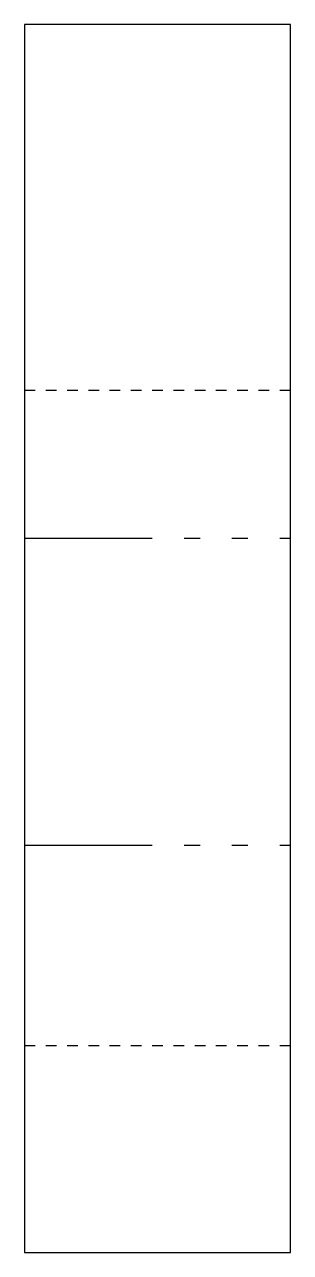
# Model space of a CAD drawing. Header units: millimetres. Extents: x -50 to 0, y -161 to 70.
import ezdxf

# ---------------------------------------------------------------- set-up
doc = ezdxf.new("R2010")
doc.units = ezdxf.units.MM
doc.linetypes.add('DASHDOTDOT', pattern=[48, 24, -6, 3, -6, 3, -6])
doc.linetypes.add('DOT', pattern=[4, 2, -2])
doc.layers.get('0').update_dxf_attribs({"color": 250, "linetype": 'CONTINUOUS'})
doc.layers.add('Bend', color=94, linetype='DOT')
doc.layers.add('MBend', color=94, linetype='DASHDOTDOT')

msp = doc.modelspace()

# ---------------------------------------------------------------- linework, layer by layer
msp.add_lwpolyline([(0, 70), (-50, 70), (-50, -161.11), (0, -161.11)], close=True)
at = {"layer": 'Bend'}
for p, q in [((0, 1.11), (-50, 1.11)), ((0, -122.22), (-50, -122.22))]:
    msp.add_line(p, q, dxfattribs=at)
at = {"layer": 'MBend'}
for p, q in [((-50, -26.67), (0, -26.67)), ((-50, -84.44), (0, -84.44))]:
    msp.add_line(p, q, dxfattribs=at)

doc.saveas('drawing.dxf')
